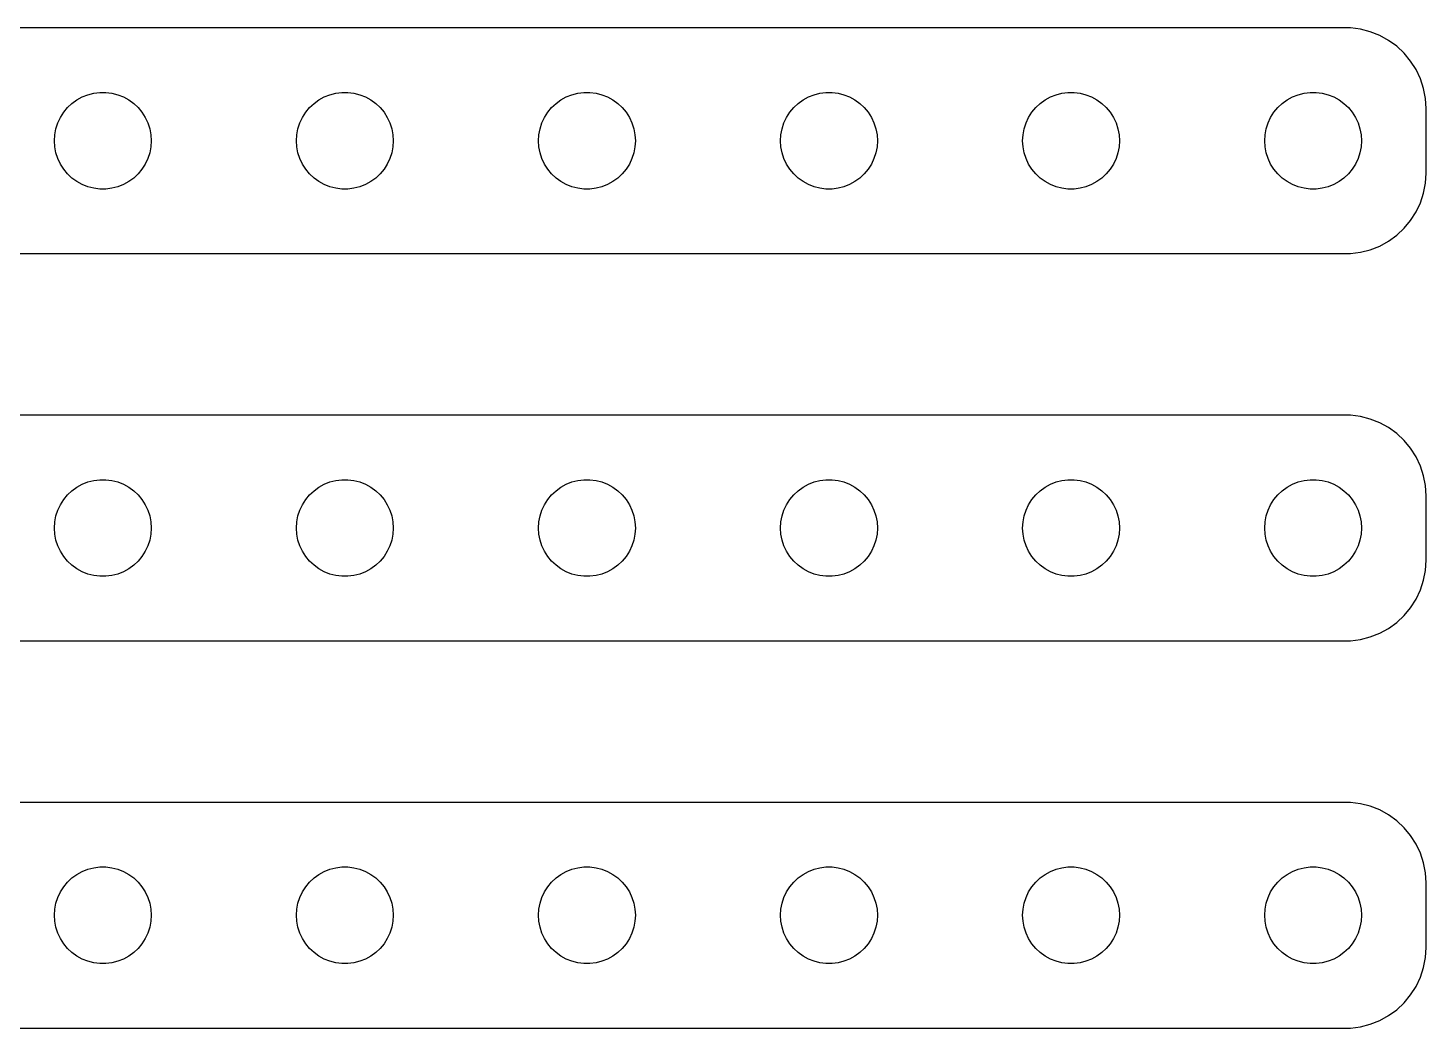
# Model space of a CAD drawing. Header units: metres. Extents: x -82 to 82, y 113 to 223.
# Drawn here: x -4.6 to 82, y 161 to 223 of the extents above; entities that cross this region are included whole.
import ezdxf

# ---------------------------------------------------------------- set-up
doc = ezdxf.new("R2010")
doc.units = ezdxf.units.M

msp = doc.modelspace()

# ---------------------------------------------------------------- linework, layer by layer
for p, q in [((77.3139, 222.99), (-77.3139, 222.99)), ((77.9369, 222.911), (77.3139, 222.99)), ((78.5451, 222.755), (77.9369, 222.911)), ((79.1289, 222.524), (78.5451, 222.755)), ((79.6791, 222.222), (79.1289, 222.524)), ((80.1871, 221.853), (79.6791, 222.222)), ((80.6448, 221.423), (80.1871, 221.853)), ((81.0451, 220.939), (80.6448, 221.423)), ((81.3815, 220.409), (81.0451, 220.939)), ((81.6489, 219.841), (81.3815, 220.409)), ((81.8429, 219.243), (81.6489, 219.841)), ((81.9606, 218.627), (81.8429, 219.243)), ((-1.91226, 218.312), (-1.60747, 218.533)), ((-1.60747, 218.533), (-1.27733, 218.714)), ((-1.27733, 218.714), (-0.92705, 218.853)), ((-0.92705, 218.853), (-0.56213, 218.947)), ((-0.56213, 218.947), (-0.18837, 218.994)), ((-0.18837, 218.994), (0.18837, 218.994)), ((0.18837, 218.994), (0.56213, 218.947)), ((0.56213, 218.947), (0.92705, 218.853)), ((0.92705, 218.853), (1.27733, 218.714)), ((1.27733, 218.714), (1.60747, 218.533)), ((1.60747, 218.533), (1.91226, 218.312)), ((13.0877, 218.312), (13.3925, 218.533)), ((13.3925, 218.533), (13.7227, 218.714)), ((13.7227, 218.714), (14.0729, 218.853)), ((14.0729, 218.853), (14.4379, 218.947)), ((14.4379, 218.947), (14.8116, 218.994)), ((14.8116, 218.994), (15.1884, 218.994)), ((15.1884, 218.994), (15.5621, 218.947)), ((15.5621, 218.947), (15.927, 218.853)), ((15.927, 218.853), (16.2773, 218.714)), ((16.2773, 218.714), (16.6075, 218.533)), ((16.6075, 218.533), (16.9123, 218.312)), ((28.0877, 218.312), (28.3925, 218.533)), ((28.3925, 218.533), (28.7227, 218.714)), ((28.7227, 218.714), (29.0729, 218.853)), ((29.0729, 218.853), (29.4379, 218.947)), ((29.4379, 218.947), (29.8116, 218.994)), ((29.8116, 218.994), (30.1884, 218.994)), ((30.1884, 218.994), (30.5621, 218.947)), ((30.5621, 218.947), (30.927, 218.853)), ((30.927, 218.853), (31.2773, 218.714)), ((31.2773, 218.714), (31.6075, 218.533)), ((31.6075, 218.533), (31.9123, 218.312)), ((43.0877, 218.312), (43.3925, 218.533)), ((43.3925, 218.533), (43.7227, 218.714)), ((43.7227, 218.714), (44.0729, 218.853)), ((44.0729, 218.853), (44.4379, 218.947)), ((44.4379, 218.947), (44.8116, 218.994)), ((44.8116, 218.994), (45.1884, 218.994)), ((45.1884, 218.994), (45.5621, 218.947)), ((45.5621, 218.947), (45.927, 218.853)), ((45.927, 218.853), (46.2773, 218.714)), ((46.2773, 218.714), (46.6075, 218.533)), ((46.6075, 218.533), (46.9123, 218.312)), ((58.0877, 218.312), (58.3925, 218.533)), ((58.3925, 218.533), (58.7227, 218.714)), ((58.7227, 218.714), (59.0729, 218.853)), ((59.0729, 218.853), (59.4379, 218.947)), ((59.4379, 218.947), (59.8116, 218.994)), ((59.8116, 218.994), (60.1884, 218.994)), ((60.1884, 218.994), (60.5621, 218.947)), ((60.5621, 218.947), (60.927, 218.853)), ((60.927, 218.853), (61.2773, 218.714)), ((61.2773, 218.714), (61.6075, 218.533)), ((61.6075, 218.533), (61.9123, 218.312)), ((73.0877, 218.312), (73.3925, 218.533)), ((73.3925, 218.533), (73.7227, 218.714)), ((73.7227, 218.714), (74.073, 218.853)), ((74.073, 218.853), (74.4379, 218.947)), ((74.4379, 218.947), (74.8116, 218.994)), ((74.8116, 218.994), (75.1884, 218.994)), ((75.1884, 218.994), (75.5621, 218.947)), ((75.5621, 218.947), (75.927, 218.853)), ((75.927, 218.853), (76.2773, 218.714)), ((76.2773, 218.714), (76.6075, 218.533)), ((76.6075, 218.533), (76.9123, 218.312)), ((82, 218), (81.9606, 218.627)), ((-2.62891, 217.445), (-2.42705, 217.763)), ((-2.42705, 217.763), (-2.1869, 218.054)), ((-2.1869, 218.054), (-1.91226, 218.312)), ((1.91226, 218.312), (2.1869, 218.054)), ((2.1869, 218.054), (2.42705, 217.763)), ((2.42705, 217.763), (2.62891, 217.445)), ((12.3711, 217.445), (12.5729, 217.763)), ((12.5729, 217.763), (12.8131, 218.054)), ((12.8131, 218.054), (13.0877, 218.312)), ((16.9123, 218.312), (17.1869, 218.054)), ((17.1869, 218.054), (17.427, 217.763)), ((17.427, 217.763), (17.6289, 217.445)), ((27.3711, 217.445), (27.5729, 217.763)), ((27.5729, 217.763), (27.8131, 218.054)), ((27.8131, 218.054), (28.0877, 218.312)), ((31.9123, 218.312), (32.1869, 218.054)), ((32.1869, 218.054), (32.427, 217.763)), ((32.427, 217.763), (32.6289, 217.445)), ((42.3711, 217.445), (42.5729, 217.763)), ((42.5729, 217.763), (42.8131, 218.054)), ((42.8131, 218.054), (43.0877, 218.312)), ((46.9123, 218.312), (47.1869, 218.054)), ((47.1869, 218.054), (47.427, 217.763)), ((47.427, 217.763), (47.6289, 217.445)), ((57.3711, 217.445), (57.5729, 217.763)), ((57.5729, 217.763), (57.8131, 218.054)), ((57.8131, 218.054), (58.0877, 218.312)), ((61.9123, 218.312), (62.1869, 218.054)), ((62.1869, 218.054), (62.427, 217.763)), ((62.427, 217.763), (62.6289, 217.445)), ((72.3711, 217.445), (72.573, 217.763)), ((72.573, 217.763), (72.8131, 218.054)), ((72.8131, 218.054), (73.0877, 218.312)), ((76.9123, 218.312), (77.1869, 218.054)), ((77.1869, 218.054), (77.427, 217.763)), ((77.427, 217.763), (77.6289, 217.445)), ((82, 214), (82, 218)), ((-2.97633, 216.376), (-2.90575, 216.746)), ((-2.90575, 216.746), (-2.78932, 217.104)), ((-2.78932, 217.104), (-2.62891, 217.445)), ((2.62891, 217.445), (2.78932, 217.104)), ((2.78932, 217.104), (2.90575, 216.746)), ((2.90575, 216.746), (2.97633, 216.376)), ((12.0237, 216.376), (12.0942, 216.746)), ((12.0942, 216.746), (12.2107, 217.104)), ((12.2107, 217.104), (12.3711, 217.445)), ((17.6289, 217.445), (17.7893, 217.104)), ((17.7893, 217.104), (17.9057, 216.746)), ((17.9057, 216.746), (17.9763, 216.376)), ((27.0237, 216.376), (27.0942, 216.746)), ((27.0942, 216.746), (27.2107, 217.104)), ((27.2107, 217.104), (27.3711, 217.445)), ((32.6289, 217.445), (32.7893, 217.104)), ((32.7893, 217.104), (32.9057, 216.746)), ((32.9057, 216.746), (32.9763, 216.376)), ((42.0237, 216.376), (42.0942, 216.746)), ((42.0942, 216.746), (42.2107, 217.104)), ((42.2107, 217.104), (42.3711, 217.445)), ((47.6289, 217.445), (47.7893, 217.104)), ((47.7893, 217.104), (47.9057, 216.746)), ((47.9057, 216.746), (47.9763, 216.376)), ((57.0237, 216.376), (57.0942, 216.746)), ((57.0942, 216.746), (57.2107, 217.104)), ((57.2107, 217.104), (57.3711, 217.445)), ((62.6289, 217.445), (62.7893, 217.104)), ((62.7893, 217.104), (62.9057, 216.746)), ((62.9057, 216.746), (62.9763, 216.376)), ((72.0237, 216.376), (72.0943, 216.746)), ((72.0943, 216.746), (72.2107, 217.104)), ((72.2107, 217.104), (72.3711, 217.445)), ((77.6289, 217.445), (77.7893, 217.104)), ((77.7893, 217.104), (77.9057, 216.746)), ((77.9057, 216.746), (77.9763, 216.376)), ((-3, 216), (-2.97633, 216.376)), ((-2.97633, 215.624), (-3, 216)), ((2.97633, 216.376), (3, 216)), ((3, 216), (2.97633, 215.624)), ((12, 216), (12.0237, 216.376)), ((12.0237, 215.624), (12, 216)), ((17.9763, 216.376), (18, 216)), ((18, 216), (17.9763, 215.624)), ((27, 216), (27.0237, 216.376)), ((27.0237, 215.624), (27, 216)), ((32.9763, 216.376), (33, 216)), ((33, 216), (32.9763, 215.624)), ((42, 216), (42.0237, 216.376)), ((42.0237, 215.624), (42, 216)), ((47.9763, 216.376), (48, 216)), ((48, 216), (47.9763, 215.624)), ((57, 216), (57.0237, 216.376)), ((57.0237, 215.624), (57, 216)), ((62.9763, 216.376), (63, 216)), ((63, 216), (62.9763, 215.624)), ((72, 216), (72.0237, 216.376)), ((72.0237, 215.624), (72, 216)), ((77.9763, 216.376), (78, 216)), ((78, 216), (77.9763, 215.624)), ((-2.90575, 215.254), (-2.97633, 215.624)), ((-2.78932, 214.896), (-2.90575, 215.254)), ((-2.62891, 214.555), (-2.78932, 214.896)), ((2.78932, 214.896), (2.62891, 214.555)), ((2.90575, 215.254), (2.78932, 214.896)), ((2.97633, 215.624), (2.90575, 215.254)), ((12.0942, 215.254), (12.0237, 215.624)), ((12.2107, 214.896), (12.0942, 215.254)), ((12.3711, 214.555), (12.2107, 214.896)), ((17.7893, 214.896), (17.6289, 214.555)), ((17.9057, 215.254), (17.7893, 214.896)), ((17.9763, 215.624), (17.9057, 215.254)), ((27.0942, 215.254), (27.0237, 215.624)), ((27.2107, 214.896), (27.0942, 215.254)), ((27.3711, 214.555), (27.2107, 214.896)), ((32.7893, 214.896), (32.6289, 214.555)), ((32.9057, 215.254), (32.7893, 214.896)), ((32.9763, 215.624), (32.9057, 215.254)), ((42.0942, 215.254), (42.0237, 215.624)), ((42.2107, 214.896), (42.0942, 215.254)), ((42.3711, 214.555), (42.2107, 214.896)), ((47.7893, 214.896), (47.6289, 214.555)), ((47.9057, 215.254), (47.7893, 214.896)), ((47.9763, 215.624), (47.9057, 215.254)), ((57.0942, 215.254), (57.0237, 215.624)), ((57.2107, 214.896), (57.0942, 215.254)), ((57.3711, 214.555), (57.2107, 214.896)), ((62.7893, 214.896), (62.6289, 214.555)), ((62.9057, 215.254), (62.7893, 214.896)), ((62.9763, 215.624), (62.9057, 215.254)), ((72.0943, 215.254), (72.0237, 215.624)), ((72.2107, 214.896), (72.0943, 215.254)), ((72.3711, 214.555), (72.2107, 214.896)), ((77.7893, 214.896), (77.6289, 214.555)), ((77.9057, 215.254), (77.7893, 214.896)), ((77.9763, 215.624), (77.9057, 215.254)), ((-2.42705, 214.237), (-2.62891, 214.555)), ((-2.1869, 213.946), (-2.42705, 214.237)), ((2.42705, 214.237), (2.1869, 213.946)), ((2.62891, 214.555), (2.42705, 214.237)), ((12.5729, 214.237), (12.3711, 214.555)), ((12.8131, 213.946), (12.5729, 214.237)), ((17.427, 214.237), (17.1869, 213.946)), ((17.6289, 214.555), (17.427, 214.237)), ((27.5729, 214.237), (27.3711, 214.555)), ((27.8131, 213.946), (27.5729, 214.237)), ((32.427, 214.237), (32.1869, 213.946)), ((32.6289, 214.555), (32.427, 214.237)), ((42.5729, 214.237), (42.3711, 214.555)), ((42.8131, 213.946), (42.5729, 214.237)), ((47.427, 214.237), (47.1869, 213.946)), ((47.6289, 214.555), (47.427, 214.237)), ((57.5729, 214.237), (57.3711, 214.555)), ((57.8131, 213.946), (57.5729, 214.237)), ((62.427, 214.237), (62.1869, 213.946)), ((62.6289, 214.555), (62.427, 214.237)), ((72.573, 214.237), (72.3711, 214.555)), ((72.8131, 213.946), (72.573, 214.237)), ((77.427, 214.237), (77.1869, 213.946)), ((77.6289, 214.555), (77.427, 214.237)), ((-1.91226, 213.688), (-2.1869, 213.946)), ((-1.60747, 213.467), (-1.91226, 213.688)), ((-1.27733, 213.286), (-1.60747, 213.467)), ((-0.92705, 213.147), (-1.27733, 213.286)), ((-0.56213, 213.053), (-0.92705, 213.147)), ((0.92705, 213.147), (0.56213, 213.053)), ((1.27733, 213.286), (0.92705, 213.147)), ((1.60747, 213.467), (1.27733, 213.286)), ((1.91226, 213.688), (1.60747, 213.467)), ((2.1869, 213.946), (1.91226, 213.688)), ((13.0877, 213.688), (12.8131, 213.946)), ((13.3925, 213.467), (13.0877, 213.688)), ((13.7227, 213.286), (13.3925, 213.467)), ((14.0729, 213.147), (13.7227, 213.286)), ((14.4379, 213.053), (14.0729, 213.147)), ((15.927, 213.147), (15.5621, 213.053)), ((16.2773, 213.286), (15.927, 213.147)), ((16.6075, 213.467), (16.2773, 213.286)), ((16.9123, 213.688), (16.6075, 213.467)), ((17.1869, 213.946), (16.9123, 213.688)), ((28.0877, 213.688), (27.8131, 213.946)), ((28.3925, 213.467), (28.0877, 213.688)), ((28.7227, 213.286), (28.3925, 213.467)), ((29.0729, 213.147), (28.7227, 213.286)), ((29.4379, 213.053), (29.0729, 213.147)), ((30.927, 213.147), (30.5621, 213.053)), ((31.2773, 213.286), (30.927, 213.147)), ((31.6075, 213.467), (31.2773, 213.286)), ((31.9123, 213.688), (31.6075, 213.467)), ((32.1869, 213.946), (31.9123, 213.688)), ((43.0877, 213.688), (42.8131, 213.946)), ((43.3925, 213.467), (43.0877, 213.688)), ((43.7227, 213.286), (43.3925, 213.467)), ((44.0729, 213.147), (43.7227, 213.286)), ((44.4379, 213.053), (44.0729, 213.147)), ((45.927, 213.147), (45.5621, 213.053)), ((46.2773, 213.286), (45.927, 213.147)), ((46.6075, 213.467), (46.2773, 213.286)), ((46.9123, 213.688), (46.6075, 213.467)), ((47.1869, 213.946), (46.9123, 213.688)), ((58.0877, 213.688), (57.8131, 213.946)), ((58.3925, 213.467), (58.0877, 213.688)), ((58.7227, 213.286), (58.3925, 213.467)), ((59.0729, 213.147), (58.7227, 213.286)), ((59.4379, 213.053), (59.0729, 213.147)), ((60.927, 213.147), (60.5621, 213.053)), ((61.2773, 213.286), (60.927, 213.147)), ((61.6075, 213.467), (61.2773, 213.286)), ((61.9123, 213.688), (61.6075, 213.467)), ((62.1869, 213.946), (61.9123, 213.688)), ((73.0877, 213.688), (72.8131, 213.946)), ((73.3925, 213.467), (73.0877, 213.688)), ((73.7227, 213.286), (73.3925, 213.467)), ((74.073, 213.147), (73.7227, 213.286)), ((74.4379, 213.053), (74.073, 213.147)), ((75.927, 213.147), (75.5621, 213.053)), ((76.2773, 213.286), (75.927, 213.147)), ((76.6075, 213.467), (76.2773, 213.286)), ((76.9123, 213.688), (76.6075, 213.467)), ((77.1869, 213.946), (76.9123, 213.688)), ((81.8429, 212.757), (81.9606, 213.373)), ((81.9606, 213.373), (82, 214)), ((-0.18837, 213.006), (-0.56213, 213.053)), ((0.18837, 213.006), (-0.18837, 213.006)), ((0.56213, 213.053), (0.18837, 213.006)), ((14.8116, 213.006), (14.4379, 213.053)), ((15.1884, 213.006), (14.8116, 213.006)), ((15.5621, 213.053), (15.1884, 213.006)), ((29.8116, 213.006), (29.4379, 213.053)), ((30.1884, 213.006), (29.8116, 213.006)), ((30.5621, 213.053), (30.1884, 213.006)), ((44.8116, 213.006), (44.4379, 213.053)), ((45.1884, 213.006), (44.8116, 213.006)), ((45.5621, 213.053), (45.1884, 213.006)), ((59.8116, 213.006), (59.4379, 213.053)), ((60.1884, 213.006), (59.8116, 213.006)), ((60.5621, 213.053), (60.1884, 213.006)), ((74.8116, 213.006), (74.4379, 213.053)), ((75.1884, 213.006), (74.8116, 213.006)), ((75.5621, 213.053), (75.1884, 213.006)), ((81.6489, 212.159), (81.8429, 212.757)), ((81.0451, 211.061), (81.3815, 211.591)), ((81.3815, 211.591), (81.6489, 212.159)), ((80.1871, 210.147), (80.6448, 210.577)), ((80.6448, 210.577), (81.0451, 211.061)), ((79.1289, 209.476), (79.6791, 209.778)), ((79.6791, 209.778), (80.1871, 210.147)), ((-77.3139, 209.01), (77.3139, 209.01)), ((77.3139, 209.01), (77.9369, 209.089)), ((77.9369, 209.089), (78.5451, 209.245)), ((78.5451, 209.245), (79.1289, 209.476)), ((77.3139, 198.99), (-77.3139, 198.99)), ((77.9369, 198.911), (77.3139, 198.99)), ((78.5451, 198.755), (77.9369, 198.911)), ((79.1289, 198.524), (78.5451, 198.755)), ((79.6791, 198.222), (79.1289, 198.524)), ((80.1871, 197.853), (79.6791, 198.222)), ((80.6448, 197.423), (80.1871, 197.853)), ((81.0451, 196.939), (80.6448, 197.423)), ((81.3815, 196.409), (81.0451, 196.939)), ((81.6489, 195.841), (81.3815, 196.409)), ((81.8429, 195.243), (81.6489, 195.841)), ((-0.92705, 194.853), (-0.56213, 194.947)), ((-0.56213, 194.947), (-0.18837, 194.994)), ((-0.18837, 194.994), (0.18837, 194.994)), ((0.18837, 194.994), (0.56213, 194.947)), ((0.56213, 194.947), (0.92705, 194.853)), ((14.0729, 194.853), (14.4379, 194.947)), ((14.4379, 194.947), (14.8116, 194.994)), ((14.8116, 194.994), (15.1884, 194.994)), ((15.1884, 194.994), (15.5621, 194.947)), ((15.5621, 194.947), (15.927, 194.853)), ((29.0729, 194.853), (29.4379, 194.947)), ((29.4379, 194.947), (29.8116, 194.994)), ((29.8116, 194.994), (30.1884, 194.994)), ((30.1884, 194.994), (30.5621, 194.947)), ((30.5621, 194.947), (30.927, 194.853)), ((44.0729, 194.853), (44.4379, 194.947)), ((44.4379, 194.947), (44.8116, 194.994)), ((44.8116, 194.994), (45.1884, 194.994)), ((45.1884, 194.994), (45.5621, 194.947)), ((45.5621, 194.947), (45.927, 194.853)), ((59.0729, 194.853), (59.4379, 194.947)), ((59.4379, 194.947), (59.8116, 194.994)), ((59.8116, 194.994), (60.1884, 194.994)), ((60.1884, 194.994), (60.5621, 194.947)), ((60.5621, 194.947), (60.927, 194.853)), ((74.073, 194.853), (74.4379, 194.947)), ((74.4379, 194.947), (74.8116, 194.994)), ((74.8116, 194.994), (75.1884, 194.994)), ((75.1884, 194.994), (75.5621, 194.947)), ((75.5621, 194.947), (75.927, 194.853)), ((81.9606, 194.627), (81.8429, 195.243)), ((-2.1869, 194.054), (-1.91226, 194.312)), ((-1.91226, 194.312), (-1.60747, 194.533)), ((-1.60747, 194.533), (-1.27733, 194.714)), ((-1.27733, 194.714), (-0.92705, 194.853)), ((0.92705, 194.853), (1.27733, 194.714)), ((1.27733, 194.714), (1.60747, 194.533)), ((1.60747, 194.533), (1.91226, 194.312)), ((1.91226, 194.312), (2.1869, 194.054)), ((12.8131, 194.054), (13.0877, 194.312)), ((13.0877, 194.312), (13.3925, 194.533)), ((13.3925, 194.533), (13.7227, 194.714)), ((13.7227, 194.714), (14.0729, 194.853)), ((15.927, 194.853), (16.2773, 194.714)), ((16.2773, 194.714), (16.6075, 194.533)), ((16.6075, 194.533), (16.9123, 194.312)), ((16.9123, 194.312), (17.1869, 194.054)), ((27.8131, 194.054), (28.0877, 194.312)), ((28.0877, 194.312), (28.3925, 194.533)), ((28.3925, 194.533), (28.7227, 194.714)), ((28.7227, 194.714), (29.0729, 194.853)), ((30.927, 194.853), (31.2773, 194.714)), ((31.2773, 194.714), (31.6075, 194.533)), ((31.6075, 194.533), (31.9123, 194.312)), ((31.9123, 194.312), (32.1869, 194.054)), ((42.8131, 194.054), (43.0877, 194.312)), ((43.0877, 194.312), (43.3925, 194.533)), ((43.3925, 194.533), (43.7227, 194.714)), ((43.7227, 194.714), (44.0729, 194.853)), ((45.927, 194.853), (46.2773, 194.714)), ((46.2773, 194.714), (46.6075, 194.533)), ((46.6075, 194.533), (46.9123, 194.312)), ((46.9123, 194.312), (47.1869, 194.054)), ((57.8131, 194.054), (58.0877, 194.312)), ((58.0877, 194.312), (58.3925, 194.533)), ((58.3925, 194.533), (58.7227, 194.714)), ((58.7227, 194.714), (59.0729, 194.853)), ((60.927, 194.853), (61.2773, 194.714)), ((61.2773, 194.714), (61.6075, 194.533)), ((61.6075, 194.533), (61.9123, 194.312)), ((61.9123, 194.312), (62.1869, 194.054)), ((72.8131, 194.054), (73.0877, 194.312)), ((73.0877, 194.312), (73.3925, 194.533)), ((73.3925, 194.533), (73.7227, 194.714)), ((73.7227, 194.714), (74.073, 194.853)), ((75.927, 194.853), (76.2773, 194.714)), ((76.2773, 194.714), (76.6075, 194.533)), ((76.6075, 194.533), (76.9123, 194.312)), ((76.9123, 194.312), (77.1869, 194.054)), ((82, 194), (81.9606, 194.627)), ((-2.78932, 193.104), (-2.62891, 193.445)), ((-2.62891, 193.445), (-2.42705, 193.763)), ((-2.42705, 193.763), (-2.1869, 194.054)), ((2.1869, 194.054), (2.42705, 193.763)), ((2.42705, 193.763), (2.62891, 193.445)), ((2.62891, 193.445), (2.78932, 193.104)), ((12.2107, 193.104), (12.3711, 193.445)), ((12.3711, 193.445), (12.5729, 193.763)), ((12.5729, 193.763), (12.8131, 194.054)), ((17.1869, 194.054), (17.427, 193.763)), ((17.427, 193.763), (17.6289, 193.445)), ((17.6289, 193.445), (17.7893, 193.104)), ((27.2107, 193.104), (27.3711, 193.445)), ((27.3711, 193.445), (27.5729, 193.763)), ((27.5729, 193.763), (27.8131, 194.054)), ((32.1869, 194.054), (32.427, 193.763)), ((32.427, 193.763), (32.6289, 193.445)), ((32.6289, 193.445), (32.7893, 193.104)), ((42.2107, 193.104), (42.3711, 193.445)), ((42.3711, 193.445), (42.5729, 193.763)), ((42.5729, 193.763), (42.8131, 194.054)), ((47.1869, 194.054), (47.427, 193.763)), ((47.427, 193.763), (47.6289, 193.445)), ((47.6289, 193.445), (47.7893, 193.104)), ((57.2107, 193.104), (57.3711, 193.445)), ((57.3711, 193.445), (57.5729, 193.763)), ((57.5729, 193.763), (57.8131, 194.054)), ((62.1869, 194.054), (62.427, 193.763)), ((62.427, 193.763), (62.6289, 193.445)), ((62.6289, 193.445), (62.7893, 193.104)), ((72.2107, 193.104), (72.3711, 193.445)), ((72.3711, 193.445), (72.573, 193.763)), ((72.573, 193.763), (72.8131, 194.054)), ((77.1869, 194.054), (77.427, 193.763)), ((77.427, 193.763), (77.6289, 193.445)), ((77.6289, 193.445), (77.7893, 193.104)), ((82, 190), (82, 194)), ((-3, 192), (-2.97633, 192.376)), ((-2.97633, 192.376), (-2.90575, 192.746)), ((-2.90575, 192.746), (-2.78932, 193.104)), ((2.78932, 193.104), (2.90575, 192.746)), ((2.90575, 192.746), (2.97633, 192.376)), ((2.97633, 192.376), (3, 192)), ((12, 192), (12.0237, 192.376)), ((12.0237, 192.376), (12.0942, 192.746)), ((12.0942, 192.746), (12.2107, 193.104)), ((17.7893, 193.104), (17.9057, 192.746)), ((17.9057, 192.746), (17.9763, 192.376)), ((17.9763, 192.376), (18, 192)), ((27, 192), (27.0237, 192.376)), ((27.0237, 192.376), (27.0942, 192.746)), ((27.0942, 192.746), (27.2107, 193.104)), ((32.7893, 193.104), (32.9057, 192.746)), ((32.9057, 192.746), (32.9763, 192.376)), ((32.9763, 192.376), (33, 192)), ((42, 192), (42.0237, 192.376)), ((42.0237, 192.376), (42.0942, 192.746)), ((42.0942, 192.746), (42.2107, 193.104)), ((47.7893, 193.104), (47.9057, 192.746)), ((47.9057, 192.746), (47.9763, 192.376)), ((47.9763, 192.376), (48, 192)), ((57, 192), (57.0237, 192.376)), ((57.0237, 192.376), (57.0942, 192.746)), ((57.0942, 192.746), (57.2107, 193.104)), ((62.7893, 193.104), (62.9057, 192.746)), ((62.9057, 192.746), (62.9763, 192.376)), ((62.9763, 192.376), (63, 192)), ((72, 192), (72.0237, 192.376)), ((72.0237, 192.376), (72.0943, 192.746)), ((72.0943, 192.746), (72.2107, 193.104)), ((77.7893, 193.104), (77.9057, 192.746)), ((77.9057, 192.746), (77.9763, 192.376)), ((77.9763, 192.376), (78, 192)), ((-2.97633, 191.624), (-3, 192)), ((-2.90575, 191.254), (-2.97633, 191.624)), ((2.97633, 191.624), (2.90575, 191.254)), ((3, 192), (2.97633, 191.624)), ((12.0237, 191.624), (12, 192)), ((12.0942, 191.254), (12.0237, 191.624)), ((17.9763, 191.624), (17.9057, 191.254)), ((18, 192), (17.9763, 191.624)), ((27.0237, 191.624), (27, 192)), ((27.0942, 191.254), (27.0237, 191.624)), ((32.9763, 191.624), (32.9057, 191.254)), ((33, 192), (32.9763, 191.624)), ((42.0237, 191.624), (42, 192)), ((42.0942, 191.254), (42.0237, 191.624)), ((47.9763, 191.624), (47.9057, 191.254)), ((48, 192), (47.9763, 191.624)), ((57.0237, 191.624), (57, 192)), ((57.0942, 191.254), (57.0237, 191.624)), ((62.9763, 191.624), (62.9057, 191.254)), ((63, 192), (62.9763, 191.624)), ((72.0237, 191.624), (72, 192)), ((72.0943, 191.254), (72.0237, 191.624)), ((77.9763, 191.624), (77.9057, 191.254)), ((78, 192), (77.9763, 191.624)), ((-2.78932, 190.896), (-2.90575, 191.254)), ((-2.62891, 190.555), (-2.78932, 190.896)), ((2.78932, 190.896), (2.62891, 190.555)), ((2.90575, 191.254), (2.78932, 190.896)), ((12.2107, 190.896), (12.0942, 191.254)), ((12.3711, 190.555), (12.2107, 190.896)), ((17.7893, 190.896), (17.6289, 190.555)), ((17.9057, 191.254), (17.7893, 190.896)), ((27.2107, 190.896), (27.0942, 191.254)), ((27.3711, 190.555), (27.2107, 190.896)), ((32.7893, 190.896), (32.6289, 190.555)), ((32.9057, 191.254), (32.7893, 190.896)), ((42.2107, 190.896), (42.0942, 191.254)), ((42.3711, 190.555), (42.2107, 190.896)), ((47.7893, 190.896), (47.6289, 190.555)), ((47.9057, 191.254), (47.7893, 190.896)), ((57.2107, 190.896), (57.0942, 191.254)), ((57.3711, 190.555), (57.2107, 190.896)), ((62.7893, 190.896), (62.6289, 190.555)), ((62.9057, 191.254), (62.7893, 190.896)), ((72.2107, 190.896), (72.0943, 191.254)), ((72.3711, 190.555), (72.2107, 190.896)), ((77.7893, 190.896), (77.6289, 190.555)), ((77.9057, 191.254), (77.7893, 190.896)), ((-2.42705, 190.237), (-2.62891, 190.555)), ((-2.1869, 189.946), (-2.42705, 190.237)), ((-1.91226, 189.688), (-2.1869, 189.946)), ((2.1869, 189.946), (1.91226, 189.688)), ((2.42705, 190.237), (2.1869, 189.946)), ((2.62891, 190.555), (2.42705, 190.237)), ((12.5729, 190.237), (12.3711, 190.555)), ((12.8131, 189.946), (12.5729, 190.237)), ((13.0877, 189.688), (12.8131, 189.946)), ((17.1869, 189.946), (16.9123, 189.688)), ((17.427, 190.237), (17.1869, 189.946)), ((17.6289, 190.555), (17.427, 190.237)), ((27.5729, 190.237), (27.3711, 190.555)), ((27.8131, 189.946), (27.5729, 190.237)), ((28.0877, 189.688), (27.8131, 189.946)), ((32.1869, 189.946), (31.9123, 189.688)), ((32.427, 190.237), (32.1869, 189.946)), ((32.6289, 190.555), (32.427, 190.237)), ((42.5729, 190.237), (42.3711, 190.555)), ((42.8131, 189.946), (42.5729, 190.237)), ((43.0877, 189.688), (42.8131, 189.946)), ((47.1869, 189.946), (46.9123, 189.688)), ((47.427, 190.237), (47.1869, 189.946)), ((47.6289, 190.555), (47.427, 190.237)), ((57.5729, 190.237), (57.3711, 190.555)), ((57.8131, 189.946), (57.5729, 190.237)), ((58.0877, 189.688), (57.8131, 189.946)), ((62.1869, 189.946), (61.9123, 189.688)), ((62.427, 190.237), (62.1869, 189.946)), ((62.6289, 190.555), (62.427, 190.237)), ((72.573, 190.237), (72.3711, 190.555)), ((72.8131, 189.946), (72.573, 190.237)), ((73.0877, 189.688), (72.8131, 189.946)), ((77.1869, 189.946), (76.9123, 189.688)), ((77.427, 190.237), (77.1869, 189.946)), ((77.6289, 190.555), (77.427, 190.237)), ((81.9606, 189.373), (82, 190)), ((-1.60747, 189.467), (-1.91226, 189.688)), ((-1.27733, 189.286), (-1.60747, 189.467)), ((-0.92705, 189.147), (-1.27733, 189.286)), ((-0.56213, 189.053), (-0.92705, 189.147)), ((-0.18837, 189.006), (-0.56213, 189.053)), ((0.18837, 189.006), (-0.18837, 189.006)), ((0.56213, 189.053), (0.18837, 189.006)), ((0.92705, 189.147), (0.56213, 189.053)), ((1.27733, 189.286), (0.92705, 189.147)), ((1.60747, 189.467), (1.27733, 189.286)), ((1.91226, 189.688), (1.60747, 189.467)), ((13.3925, 189.467), (13.0877, 189.688)), ((13.7227, 189.286), (13.3925, 189.467)), ((14.0729, 189.147), (13.7227, 189.286)), ((14.4379, 189.053), (14.0729, 189.147)), ((14.8116, 189.006), (14.4379, 189.053)), ((15.1884, 189.006), (14.8116, 189.006)), ((15.5621, 189.053), (15.1884, 189.006)), ((15.927, 189.147), (15.5621, 189.053)), ((16.2773, 189.286), (15.927, 189.147)), ((16.6075, 189.467), (16.2773, 189.286)), ((16.9123, 189.688), (16.6075, 189.467)), ((28.3925, 189.467), (28.0877, 189.688)), ((28.7227, 189.286), (28.3925, 189.467)), ((29.0729, 189.147), (28.7227, 189.286)), ((29.4379, 189.053), (29.0729, 189.147)), ((29.8116, 189.006), (29.4379, 189.053)), ((30.1884, 189.006), (29.8116, 189.006)), ((30.5621, 189.053), (30.1884, 189.006)), ((30.927, 189.147), (30.5621, 189.053)), ((31.2773, 189.286), (30.927, 189.147)), ((31.6075, 189.467), (31.2773, 189.286)), ((31.9123, 189.688), (31.6075, 189.467)), ((43.3925, 189.467), (43.0877, 189.688)), ((43.7227, 189.286), (43.3925, 189.467)), ((44.0729, 189.147), (43.7227, 189.286)), ((44.4379, 189.053), (44.0729, 189.147)), ((44.8116, 189.006), (44.4379, 189.053)), ((45.1884, 189.006), (44.8116, 189.006)), ((45.5621, 189.053), (45.1884, 189.006)), ((45.927, 189.147), (45.5621, 189.053)), ((46.2773, 189.286), (45.927, 189.147)), ((46.6075, 189.467), (46.2773, 189.286)), ((46.9123, 189.688), (46.6075, 189.467)), ((58.3925, 189.467), (58.0877, 189.688)), ((58.7227, 189.286), (58.3925, 189.467)), ((59.0729, 189.147), (58.7227, 189.286)), ((59.4379, 189.053), (59.0729, 189.147)), ((59.8116, 189.006), (59.4379, 189.053)), ((60.1884, 189.006), (59.8116, 189.006)), ((60.5621, 189.053), (60.1884, 189.006)), ((60.927, 189.147), (60.5621, 189.053)), ((61.2773, 189.286), (60.927, 189.147)), ((61.6075, 189.467), (61.2773, 189.286)), ((61.9123, 189.688), (61.6075, 189.467)), ((73.3925, 189.467), (73.0877, 189.688)), ((73.7227, 189.286), (73.3925, 189.467)), ((74.073, 189.147), (73.7227, 189.286)), ((74.4379, 189.053), (74.073, 189.147)), ((74.8116, 189.006), (74.4379, 189.053)), ((75.1884, 189.006), (74.8116, 189.006)), ((75.5621, 189.053), (75.1884, 189.006)), ((75.927, 189.147), (75.5621, 189.053)), ((76.2773, 189.286), (75.927, 189.147)), ((76.6075, 189.467), (76.2773, 189.286)), ((76.9123, 189.688), (76.6075, 189.467)), ((81.8429, 188.757), (81.9606, 189.373)), ((81.3815, 187.591), (81.6489, 188.159)), ((81.6489, 188.159), (81.8429, 188.757)), ((81.0451, 187.061), (81.3815, 187.591)), ((80.1871, 186.147), (80.6448, 186.577)), ((80.6448, 186.577), (81.0451, 187.061)), ((78.5451, 185.245), (79.1289, 185.476)), ((79.1289, 185.476), (79.6791, 185.778)), ((79.6791, 185.778), (80.1871, 186.147)), ((-77.3139, 185.01), (77.3139, 185.01)), ((77.3139, 185.01), (77.9369, 185.089)), ((77.9369, 185.089), (78.5451, 185.245)), ((77.3139, 174.99), (-77.3139, 174.99)), ((77.9369, 174.911), (77.3139, 174.99)), ((78.5451, 174.755), (77.9369, 174.911)), ((79.1289, 174.524), (78.5451, 174.755)), ((79.6791, 174.222), (79.1289, 174.524)), ((80.1871, 173.853), (79.6791, 174.222)), ((80.6448, 173.423), (80.1871, 173.853)), ((81.0451, 172.939), (80.6448, 173.423)), ((81.3815, 172.409), (81.0451, 172.939)), ((81.6489, 171.841), (81.3815, 172.409)), ((81.8429, 171.243), (81.6489, 171.841)), ((-1.60747, 170.533), (-1.27733, 170.714)), ((-1.27733, 170.714), (-0.92705, 170.853)), ((-0.92705, 170.853), (-0.56213, 170.947)), ((-0.56213, 170.947), (-0.18837, 170.994)), ((-0.18837, 170.994), (0.18837, 170.994)), ((0.18837, 170.994), (0.56213, 170.947)), ((0.56213, 170.947), (0.92705, 170.853)), ((0.92705, 170.853), (1.27733, 170.714)), ((1.27733, 170.714), (1.60747, 170.533)), ((13.3925, 170.533), (13.7227, 170.714)), ((13.7227, 170.714), (14.0729, 170.853)), ((14.0729, 170.853), (14.4379, 170.947)), ((14.4379, 170.947), (14.8116, 170.994)), ((14.8116, 170.994), (15.1884, 170.994)), ((15.1884, 170.994), (15.5621, 170.947)), ((15.5621, 170.947), (15.927, 170.853)), ((15.927, 170.853), (16.2773, 170.714)), ((16.2773, 170.714), (16.6075, 170.533)), ((28.3925, 170.533), (28.7227, 170.714)), ((28.7227, 170.714), (29.0729, 170.853)), ((29.0729, 170.853), (29.4379, 170.947)), ((29.4379, 170.947), (29.8116, 170.994)), ((29.8116, 170.994), (30.1884, 170.994)), ((30.1884, 170.994), (30.5621, 170.947)), ((30.5621, 170.947), (30.927, 170.853)), ((30.927, 170.853), (31.2773, 170.714)), ((31.2773, 170.714), (31.6075, 170.533)), ((43.3925, 170.533), (43.7227, 170.714)), ((43.7227, 170.714), (44.0729, 170.853)), ((44.0729, 170.853), (44.4379, 170.947)), ((44.4379, 170.947), (44.8116, 170.994)), ((44.8116, 170.994), (45.1884, 170.994)), ((45.1884, 170.994), (45.5621, 170.947)), ((45.5621, 170.947), (45.927, 170.853)), ((45.927, 170.853), (46.2773, 170.714)), ((46.2773, 170.714), (46.6075, 170.533)), ((58.3925, 170.533), (58.7227, 170.714)), ((58.7227, 170.714), (59.0729, 170.853)), ((59.0729, 170.853), (59.4379, 170.947)), ((59.4379, 170.947), (59.8116, 170.994)), ((59.8116, 170.994), (60.1884, 170.994)), ((60.1884, 170.994), (60.5621, 170.947)), ((60.5621, 170.947), (60.927, 170.853)), ((60.927, 170.853), (61.2773, 170.714)), ((61.2773, 170.714), (61.6075, 170.533)), ((73.3925, 170.533), (73.7227, 170.714)), ((73.7227, 170.714), (74.073, 170.853)), ((74.073, 170.853), (74.4379, 170.947)), ((74.4379, 170.947), (74.8116, 170.994)), ((74.8116, 170.994), (75.1884, 170.994)), ((75.1884, 170.994), (75.5621, 170.947)), ((75.5621, 170.947), (75.927, 170.853)), ((75.927, 170.853), (76.2773, 170.714)), ((76.2773, 170.714), (76.6075, 170.533)), ((81.9606, 170.627), (81.8429, 171.243)), ((-2.42705, 169.763), (-2.1869, 170.054)), ((-2.1869, 170.054), (-1.91226, 170.312)), ((-1.91226, 170.312), (-1.60747, 170.533)), ((1.60747, 170.533), (1.91226, 170.312)), ((1.91226, 170.312), (2.1869, 170.054)), ((2.1869, 170.054), (2.42705, 169.763)), ((12.5729, 169.763), (12.8131, 170.054)), ((12.8131, 170.054), (13.0877, 170.312)), ((13.0877, 170.312), (13.3925, 170.533)), ((16.6075, 170.533), (16.9123, 170.312)), ((16.9123, 170.312), (17.1869, 170.054)), ((17.1869, 170.054), (17.427, 169.763)), ((27.5729, 169.763), (27.8131, 170.054)), ((27.8131, 170.054), (28.0877, 170.312)), ((28.0877, 170.312), (28.3925, 170.533)), ((31.6075, 170.533), (31.9123, 170.312)), ((31.9123, 170.312), (32.1869, 170.054)), ((32.1869, 170.054), (32.427, 169.763)), ((42.5729, 169.763), (42.8131, 170.054)), ((42.8131, 170.054), (43.0877, 170.312)), ((43.0877, 170.312), (43.3925, 170.533)), ((46.6075, 170.533), (46.9123, 170.312)), ((46.9123, 170.312), (47.1869, 170.054)), ((47.1869, 170.054), (47.427, 169.763)), ((57.5729, 169.763), (57.8131, 170.054)), ((57.8131, 170.054), (58.0877, 170.312)), ((58.0877, 170.312), (58.3925, 170.533)), ((61.6075, 170.533), (61.9123, 170.312)), ((61.9123, 170.312), (62.1869, 170.054)), ((62.1869, 170.054), (62.427, 169.763)), ((72.573, 169.763), (72.8131, 170.054)), ((72.8131, 170.054), (73.0877, 170.312)), ((73.0877, 170.312), (73.3925, 170.533)), ((76.6075, 170.533), (76.9123, 170.312)), ((76.9123, 170.312), (77.1869, 170.054)), ((77.1869, 170.054), (77.427, 169.763)), ((82, 170), (81.9606, 170.627)), ((82, 166), (82, 170)), ((-2.90575, 168.746), (-2.78932, 169.104)), ((-2.78932, 169.104), (-2.62891, 169.445)), ((-2.62891, 169.445), (-2.42705, 169.763)), ((2.42705, 169.763), (2.62891, 169.445)), ((2.62891, 169.445), (2.78932, 169.104)), ((2.78932, 169.104), (2.90575, 168.746)), ((12.0942, 168.746), (12.2107, 169.104)), ((12.2107, 169.104), (12.3711, 169.445)), ((12.3711, 169.445), (12.5729, 169.763)), ((17.427, 169.763), (17.6289, 169.445)), ((17.6289, 169.445), (17.7893, 169.104)), ((17.7893, 169.104), (17.9057, 168.746)), ((27.0942, 168.746), (27.2107, 169.104)), ((27.2107, 169.104), (27.3711, 169.445)), ((27.3711, 169.445), (27.5729, 169.763)), ((32.427, 169.763), (32.6289, 169.445)), ((32.6289, 169.445), (32.7893, 169.104)), ((32.7893, 169.104), (32.9057, 168.746)), ((42.0942, 168.746), (42.2107, 169.104)), ((42.2107, 169.104), (42.3711, 169.445)), ((42.3711, 169.445), (42.5729, 169.763)), ((47.427, 169.763), (47.6289, 169.445)), ((47.6289, 169.445), (47.7893, 169.104)), ((47.7893, 169.104), (47.9057, 168.746)), ((57.0942, 168.746), (57.2107, 169.104)), ((57.2107, 169.104), (57.3711, 169.445)), ((57.3711, 169.445), (57.5729, 169.763)), ((62.427, 169.763), (62.6289, 169.445)), ((62.6289, 169.445), (62.7893, 169.104)), ((62.7893, 169.104), (62.9057, 168.746)), ((72.0943, 168.746), (72.2107, 169.104)), ((72.2107, 169.104), (72.3711, 169.445)), ((72.3711, 169.445), (72.573, 169.763)), ((77.427, 169.763), (77.6289, 169.445)), ((77.6289, 169.445), (77.7893, 169.104)), ((77.7893, 169.104), (77.9057, 168.746)), ((-3, 168), (-2.97633, 168.376)), ((-2.97633, 168.376), (-2.90575, 168.746)), ((2.90575, 168.746), (2.97633, 168.376)), ((2.97633, 168.376), (3, 168)), ((12, 168), (12.0237, 168.376)), ((12.0237, 168.376), (12.0942, 168.746)), ((17.9057, 168.746), (17.9763, 168.376)), ((17.9763, 168.376), (18, 168)), ((27, 168), (27.0237, 168.376)), ((27.0237, 168.376), (27.0942, 168.746)), ((32.9057, 168.746), (32.9763, 168.376)), ((32.9763, 168.376), (33, 168)), ((42, 168), (42.0237, 168.376)), ((42.0237, 168.376), (42.0942, 168.746)), ((47.9057, 168.746), (47.9763, 168.376)), ((47.9763, 168.376), (48, 168)), ((57, 168), (57.0237, 168.376)), ((57.0237, 168.376), (57.0942, 168.746)), ((62.9057, 168.746), (62.9763, 168.376)), ((62.9763, 168.376), (63, 168)), ((72, 168), (72.0237, 168.376)), ((72.0237, 168.376), (72.0943, 168.746)), ((77.9057, 168.746), (77.9763, 168.376)), ((77.9763, 168.376), (78, 168)), ((-2.97633, 167.624), (-3, 168)), ((-2.90575, 167.254), (-2.97633, 167.624)), ((-2.78932, 166.896), (-2.90575, 167.254)), ((2.90575, 167.254), (2.78932, 166.896)), ((2.97633, 167.624), (2.90575, 167.254)), ((3, 168), (2.97633, 167.624)), ((12.0237, 167.624), (12, 168)), ((12.0942, 167.254), (12.0237, 167.624)), ((12.2107, 166.896), (12.0942, 167.254)), ((17.9057, 167.254), (17.7893, 166.896)), ((17.9763, 167.624), (17.9057, 167.254)), ((18, 168), (17.9763, 167.624)), ((27.0237, 167.624), (27, 168)), ((27.0942, 167.254), (27.0237, 167.624)), ((27.2107, 166.896), (27.0942, 167.254)), ((32.9057, 167.254), (32.7893, 166.896)), ((32.9763, 167.624), (32.9057, 167.254)), ((33, 168), (32.9763, 167.624)), ((42.0237, 167.624), (42, 168)), ((42.0942, 167.254), (42.0237, 167.624)), ((42.2107, 166.896), (42.0942, 167.254)), ((47.9057, 167.254), (47.7893, 166.896)), ((47.9763, 167.624), (47.9057, 167.254)), ((48, 168), (47.9763, 167.624)), ((57.0237, 167.624), (57, 168)), ((57.0942, 167.254), (57.0237, 167.624)), ((57.2107, 166.896), (57.0942, 167.254)), ((62.9057, 167.254), (62.7893, 166.896)), ((62.9763, 167.624), (62.9057, 167.254)), ((63, 168), (62.9763, 167.624)), ((72.0237, 167.624), (72, 168)), ((72.0943, 167.254), (72.0237, 167.624)), ((72.2107, 166.896), (72.0943, 167.254)), ((77.9057, 167.254), (77.7893, 166.896)), ((77.9763, 167.624), (77.9057, 167.254)), ((78, 168), (77.9763, 167.624)), ((-2.62891, 166.555), (-2.78932, 166.896)), ((-2.42705, 166.237), (-2.62891, 166.555)), ((2.62891, 166.555), (2.42705, 166.237)), ((2.78932, 166.896), (2.62891, 166.555)), ((12.3711, 166.555), (12.2107, 166.896)), ((12.5729, 166.237), (12.3711, 166.555)), ((17.6289, 166.555), (17.427, 166.237)), ((17.7893, 166.896), (17.6289, 166.555)), ((27.3711, 166.555), (27.2107, 166.896)), ((27.5729, 166.237), (27.3711, 166.555)), ((32.6289, 166.555), (32.427, 166.237)), ((32.7893, 166.896), (32.6289, 166.555)), ((42.3711, 166.555), (42.2107, 166.896)), ((42.5729, 166.237), (42.3711, 166.555)), ((47.6289, 166.555), (47.427, 166.237)), ((47.7893, 166.896), (47.6289, 166.555)), ((57.3711, 166.555), (57.2107, 166.896)), ((57.5729, 166.237), (57.3711, 166.555)), ((62.6289, 166.555), (62.427, 166.237)), ((62.7893, 166.896), (62.6289, 166.555)), ((72.3711, 166.555), (72.2107, 166.896)), ((72.573, 166.237), (72.3711, 166.555)), ((77.6289, 166.555), (77.427, 166.237)), ((77.7893, 166.896), (77.6289, 166.555)), ((-2.1869, 165.946), (-2.42705, 166.237)), ((-1.91226, 165.688), (-2.1869, 165.946)), ((-1.60747, 165.467), (-1.91226, 165.688)), ((1.91226, 165.688), (1.60747, 165.467)), ((2.1869, 165.946), (1.91226, 165.688)), ((2.42705, 166.237), (2.1869, 165.946)), ((12.8131, 165.946), (12.5729, 166.237)), ((13.0877, 165.688), (12.8131, 165.946)), ((13.3925, 165.467), (13.0877, 165.688)), ((16.9123, 165.688), (16.6075, 165.467)), ((17.1869, 165.946), (16.9123, 165.688)), ((17.427, 166.237), (17.1869, 165.946)), ((27.8131, 165.946), (27.5729, 166.237)), ((28.0877, 165.688), (27.8131, 165.946)), ((28.3925, 165.467), (28.0877, 165.688)), ((31.9123, 165.688), (31.6075, 165.467)), ((32.1869, 165.946), (31.9123, 165.688)), ((32.427, 166.237), (32.1869, 165.946)), ((42.8131, 165.946), (42.5729, 166.237)), ((43.0877, 165.688), (42.8131, 165.946)), ((43.3925, 165.467), (43.0877, 165.688)), ((46.9123, 165.688), (46.6075, 165.467)), ((47.1869, 165.946), (46.9123, 165.688)), ((47.427, 166.237), (47.1869, 165.946)), ((57.8131, 165.946), (57.5729, 166.237)), ((58.0877, 165.688), (57.8131, 165.946)), ((58.3925, 165.467), (58.0877, 165.688)), ((61.9123, 165.688), (61.6075, 165.467)), ((62.1869, 165.946), (61.9123, 165.688)), ((62.427, 166.237), (62.1869, 165.946)), ((72.8131, 165.946), (72.573, 166.237)), ((73.0877, 165.688), (72.8131, 165.946)), ((73.3925, 165.467), (73.0877, 165.688)), ((76.9123, 165.688), (76.6075, 165.467)), ((77.1869, 165.946), (76.9123, 165.688)), ((77.427, 166.237), (77.1869, 165.946)), ((81.9606, 165.373), (82, 166)), ((-1.27733, 165.286), (-1.60747, 165.467)), ((-0.92705, 165.147), (-1.27733, 165.286)), ((-0.56213, 165.053), (-0.92705, 165.147)), ((-0.18837, 165.006), (-0.56213, 165.053)), ((0.18837, 165.006), (-0.18837, 165.006)), ((0.56213, 165.053), (0.18837, 165.006)), ((0.92705, 165.147), (0.56213, 165.053)), ((1.27733, 165.286), (0.92705, 165.147)), ((1.60747, 165.467), (1.27733, 165.286)), ((13.7227, 165.286), (13.3925, 165.467)), ((14.0729, 165.147), (13.7227, 165.286)), ((14.4379, 165.053), (14.0729, 165.147)), ((14.8116, 165.006), (14.4379, 165.053)), ((15.1884, 165.006), (14.8116, 165.006)), ((15.5621, 165.053), (15.1884, 165.006)), ((15.927, 165.147), (15.5621, 165.053)), ((16.2773, 165.286), (15.927, 165.147)), ((16.6075, 165.467), (16.2773, 165.286)), ((28.7227, 165.286), (28.3925, 165.467)), ((29.0729, 165.147), (28.7227, 165.286)), ((29.4379, 165.053), (29.0729, 165.147)), ((29.8116, 165.006), (29.4379, 165.053)), ((30.1884, 165.006), (29.8116, 165.006)), ((30.5621, 165.053), (30.1884, 165.006)), ((30.927, 165.147), (30.5621, 165.053)), ((31.2773, 165.286), (30.927, 165.147)), ((31.6075, 165.467), (31.2773, 165.286)), ((43.7227, 165.286), (43.3925, 165.467)), ((44.0729, 165.147), (43.7227, 165.286)), ((44.4379, 165.053), (44.0729, 165.147)), ((44.8116, 165.006), (44.4379, 165.053)), ((45.1884, 165.006), (44.8116, 165.006)), ((45.5621, 165.053), (45.1884, 165.006)), ((45.927, 165.147), (45.5621, 165.053)), ((46.2773, 165.286), (45.927, 165.147)), ((46.6075, 165.467), (46.2773, 165.286)), ((58.7227, 165.286), (58.3925, 165.467)), ((59.0729, 165.147), (58.7227, 165.286)), ((59.4379, 165.053), (59.0729, 165.147)), ((59.8116, 165.006), (59.4379, 165.053)), ((60.1884, 165.006), (59.8116, 165.006)), ((60.5621, 165.053), (60.1884, 165.006)), ((60.927, 165.147), (60.5621, 165.053)), ((61.2773, 165.286), (60.927, 165.147)), ((61.6075, 165.467), (61.2773, 165.286)), ((73.7227, 165.286), (73.3925, 165.467)), ((74.073, 165.147), (73.7227, 165.286)), ((74.4379, 165.053), (74.073, 165.147)), ((74.8116, 165.006), (74.4379, 165.053)), ((75.1884, 165.006), (74.8116, 165.006)), ((75.5621, 165.053), (75.1884, 165.006)), ((75.927, 165.147), (75.5621, 165.053)), ((76.2773, 165.286), (75.927, 165.147)), ((76.6075, 165.467), (76.2773, 165.286)), ((81.6489, 164.159), (81.8429, 164.757)), ((81.8429, 164.757), (81.9606, 165.373)), ((81.3815, 163.591), (81.6489, 164.159)), ((80.6448, 162.577), (81.0451, 163.061)), ((81.0451, 163.061), (81.3815, 163.591)), ((79.6791, 161.778), (80.1871, 162.147)), ((80.1871, 162.147), (80.6448, 162.577)), ((77.9369, 161.089), (78.5451, 161.245)), ((78.5451, 161.245), (79.1289, 161.476)), ((79.1289, 161.476), (79.6791, 161.778)), ((-77.3139, 161.01), (77.3139, 161.01)), ((77.3139, 161.01), (77.9369, 161.089))]:
    msp.add_line(p, q)

doc.saveas('drawing.dxf')
